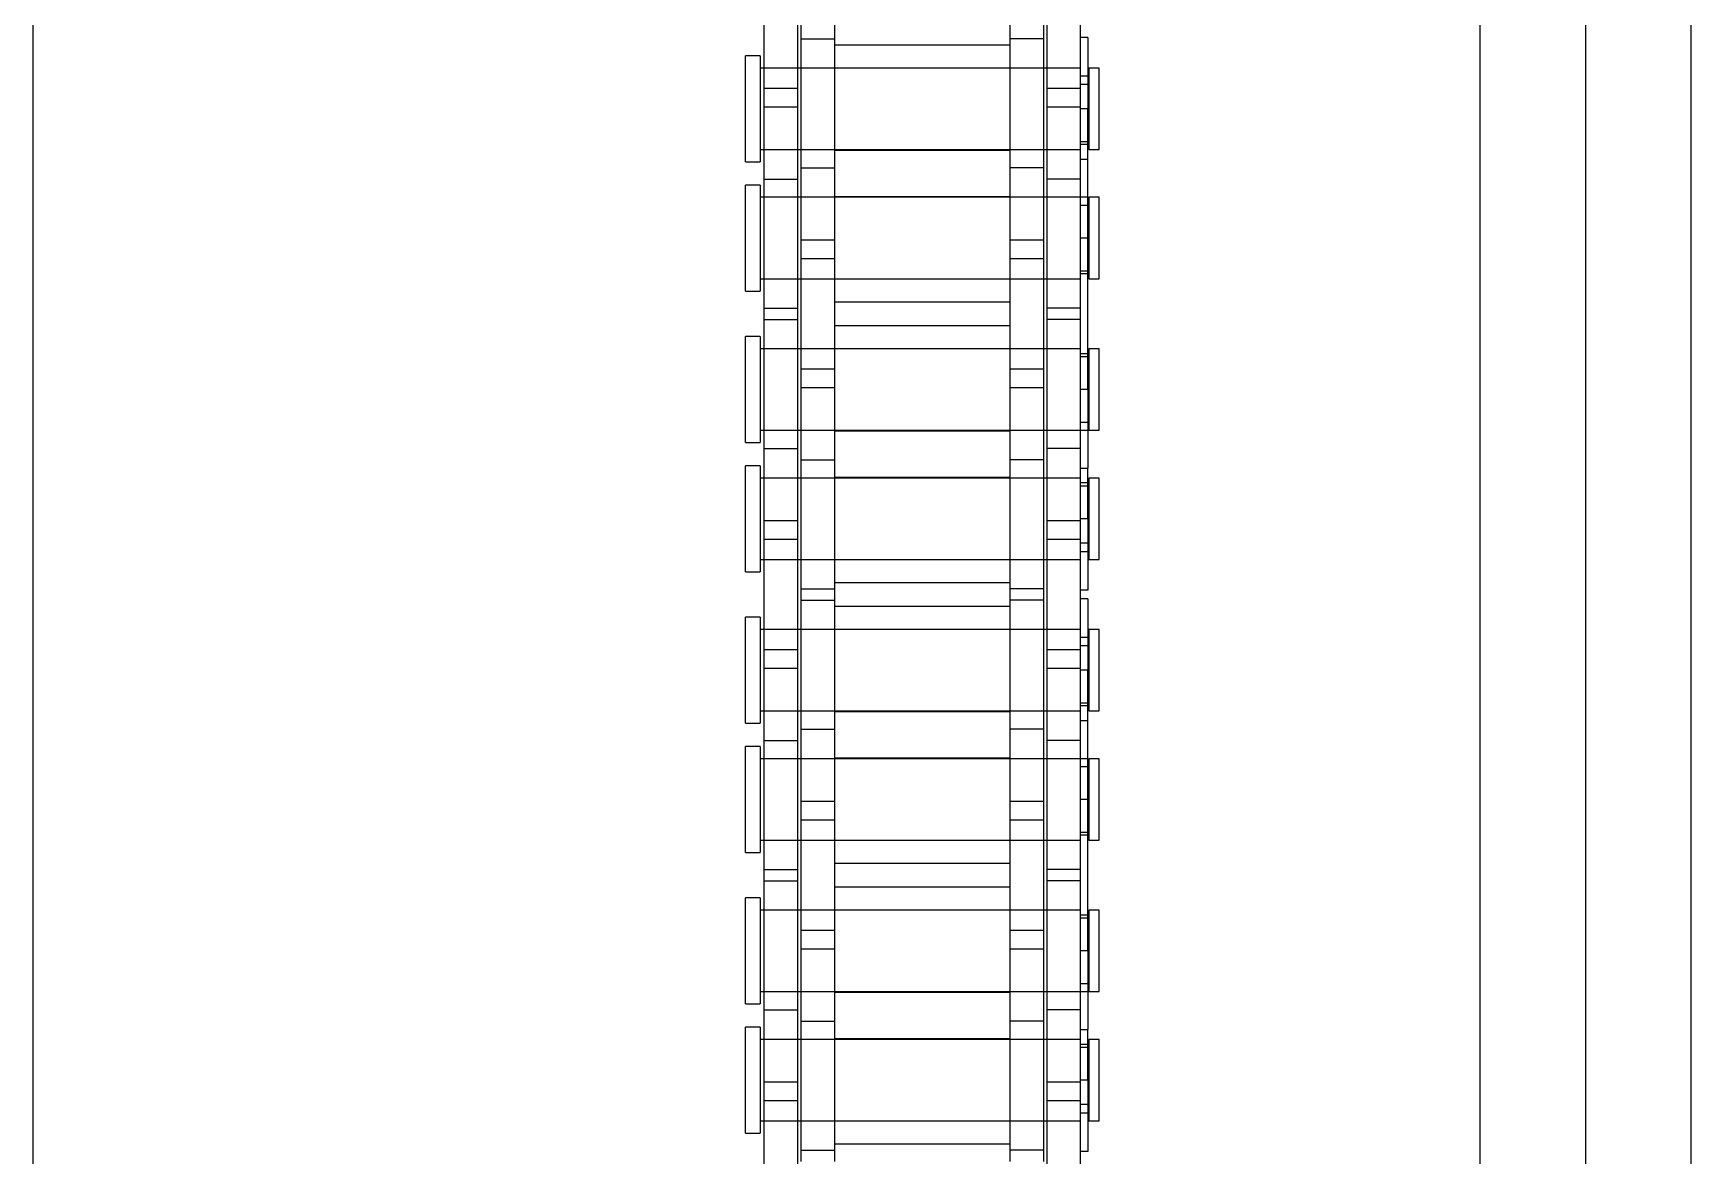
# Model space of a CAD drawing. Header units: metres. Extents: x 0 to 63075, y 0 to 44550.
# Drawn here: x 14109.2 to 14184.2, y 27806.3 to 27857.1 of the extents above; entities that cross this region are included whole.
import ezdxf

# ---------------------------------------------------------------- set-up
doc = ezdxf.new("R2010")
doc.units = ezdxf.units.M
doc.header["$LTSCALE"] = 75
doc.linetypes.add('HIDDEN2', pattern=[4.7625, 3.175, -1.5875])
for name, color, linetype in [('SDM', 7, 'Continuous'), ('SL4', 4, 'Continuous'), ('ST1', 7, 'HIDDEN2')]:
    doc.layers.add(name, color=color, linetype=linetype)

# ---------------------------------------------------------------- blocks, each defined once
blk = doc.blocks.new('A$Cb6dca9d5')
at = {"layer": 'SL4'}
for p, q in [((262.765, 1009.762), (262.765, 2334.737)), ((328.24, 1009.762), (328.24, 2334.737)), ((337.765, 2334.737), (337.765, 1009.762))]:
    blk.add_line(p, q, dxfattribs=at)
at = {"layer": 'ST1'}
for p, q in [((328.24, 1009.762), (328.24, 2334.737)), ((333.003, 2334.737), (333.003, 1009.762)), ((297.515, 1117.052), (297.515, 1123.402)), ((299.035, 1117.052), (299.035, 1123.402)), ((306.965, 1117.052), (306.965, 1123.402)), ((308.485, 1117.052), (308.485, 1123.402)), ((295.843, 1110.702), (295.843, 1119.797)), ((297.363, 1110.702), (297.363, 1119.797)), ((308.637, 1110.702), (308.637, 1119.797)), ((310.157, 1110.702), (310.157, 1119.797)), ((297.515, 1117.052), (299.035, 1117.052)), ((297.515, 1107.957), (297.515, 1117.052)), ((299.035, 1107.957), (299.035, 1117.052)), ((299.035, 1116.769), (306.965, 1116.769)), ((308.485, 1117.052), (306.965, 1117.052)), ((306.965, 1107.957), (306.965, 1117.052)), ((308.485, 1107.957), (308.485, 1117.052)), ((310.489, 1117.108), (310.157, 1117.108)), ((310.489, 1117.108), (310.489, 1113.877)), ((295, 1111.478), (295, 1116.275)), ((295.659, 1116.275), (295, 1116.275)), ((295.659, 1116.275), (295.659, 1111.478)), ((310.157, 1115.722), (295.659, 1115.722)), ((297.363, 1115.722), (295.843, 1115.722)), ((299.035, 1115.722), (297.515, 1115.722)), ((306.965, 1115.722), (299.035, 1115.722)), ((308.485, 1115.722), (306.965, 1115.722)), ((310.157, 1115.722), (308.637, 1115.722)), ((310.526, 1115.353), (310.157, 1115.353)), ((310.526, 1115.722), (310.526, 1112.032)), ((311, 1115.722), (310.526, 1115.722)), ((311, 1112.032), (311, 1115.722)), ((295.843, 1114.809), (297.363, 1114.809)), ((308.637, 1114.809), (310.157, 1114.809)), ((310.489, 1114.984), (310.157, 1114.984)), ((297.363, 1113.949), (295.843, 1113.949)), ((310.157, 1113.949), (308.637, 1113.949)), ((310.489, 1113.877), (310.157, 1113.877)), ((310.489, 1101.177), (310.489, 1113.877)), ((310.157, 1112.401), (310.526, 1112.401)), ((310.489, 1112.258), (310.157, 1112.258)), ((295.659, 1112.032), (310.157, 1112.032)), ((295.843, 1112.032), (297.363, 1112.032)), ((297.515, 1112.032), (299.035, 1112.032)), ((299.035, 1112.032), (306.965, 1112.032)), ((306.965, 1111.989), (299.035, 1111.989)), ((306.965, 1112.032), (308.485, 1112.032)), ((308.637, 1112.032), (310.157, 1112.032)), ((310.489, 1111.581), (310.157, 1111.581)), ((310.526, 1112.032), (311, 1112.032)), ((295, 1111.478), (295.659, 1111.478)), ((297.515, 1111.204), (299.035, 1111.204)), ((308.485, 1111.204), (306.965, 1111.204)), ((295, 1105.63), (295, 1110.427)), ((295.659, 1110.427), (295, 1110.427)), ((295.659, 1110.427), (295.659, 1105.63)), ((295.843, 1110.702), (297.363, 1110.702)), ((295.843, 1104.352), (295.843, 1110.702)), ((297.363, 1104.352), (297.363, 1110.702)), ((310.157, 1110.702), (308.637, 1110.702)), ((308.637, 1104.352), (308.637, 1110.702)), ((310.157, 1104.352), (310.157, 1110.702)), ((310.157, 1109.874), (295.659, 1109.874)), ((297.363, 1109.874), (295.843, 1109.874)), ((299.035, 1109.874), (297.515, 1109.874)), ((299.035, 1109.917), (306.965, 1109.917)), ((306.965, 1109.874), (299.035, 1109.874)), ((308.485, 1109.874), (306.965, 1109.874)), ((310.489, 1109.874), (308.637, 1109.874)), ((310.526, 1109.505), (310.157, 1109.505)), ((310.526, 1109.874), (310.526, 1106.184)), ((311, 1109.874), (310.526, 1109.874)), ((311, 1106.184), (311, 1109.874)), ((297.515, 1107.097), (297.515, 1107.957)), ((297.515, 1107.957), (299.035, 1107.957)), ((299.035, 1107.097), (299.035, 1107.957)), ((306.965, 1107.097), (306.965, 1107.957)), ((306.965, 1107.957), (308.485, 1107.957)), ((308.485, 1107.097), (308.485, 1107.957)), ((310.489, 1108.029), (310.157, 1108.029)), ((297.515, 1098.002), (297.515, 1107.097)), ((299.035, 1107.097), (297.515, 1107.097)), ((299.035, 1098.002), (299.035, 1107.097)), ((306.965, 1098.002), (306.965, 1107.097)), ((308.485, 1107.097), (306.965, 1107.097)), ((308.485, 1098.002), (308.485, 1107.097)), ((310.157, 1106.553), (310.526, 1106.553)), ((310.489, 1106.41), (310.157, 1106.41)), ((295, 1105.63), (295.659, 1105.63)), ((295.659, 1106.184), (310.157, 1106.184)), ((295.843, 1106.184), (297.363, 1106.184)), ((297.515, 1106.184), (299.035, 1106.184)), ((299.035, 1106.184), (306.965, 1106.184)), ((306.965, 1106.184), (308.485, 1106.184)), ((308.637, 1106.184), (310.157, 1106.184)), ((310.526, 1106.184), (311, 1106.184)), ((295.843, 1104.854), (297.363, 1104.854)), ((306.965, 1105.137), (299.035, 1105.137)), ((310.157, 1104.854), (308.637, 1104.854)), ((295.843, 1104.352), (297.363, 1104.352)), ((295.843, 1095.257), (295.843, 1104.352)), ((297.363, 1095.257), (297.363, 1104.352)), ((299.035, 1104.069), (306.965, 1104.069)), ((310.157, 1104.352), (308.637, 1104.352)), ((308.637, 1095.257), (308.637, 1104.352)), ((310.157, 1095.257), (310.157, 1104.352)), ((295, 1098.778), (295, 1103.575)), ((295.659, 1103.575), (295, 1103.575)), ((295.659, 1103.575), (295.659, 1098.778)), ((310.157, 1103.022), (295.659, 1103.022)), ((297.363, 1103.022), (295.843, 1103.022)), ((299.035, 1103.022), (297.515, 1103.022)), ((306.965, 1103.022), (299.035, 1103.022)), ((308.485, 1103.022), (306.965, 1103.022)), ((310.157, 1103.022), (308.637, 1103.022)), ((310.489, 1102.796), (310.157, 1102.796)), ((310.526, 1102.653), (310.157, 1102.653)), ((310.526, 1103.022), (310.526, 1099.332)), ((311, 1103.022), (310.526, 1103.022)), ((311, 1099.332), (311, 1103.022)), ((297.515, 1102.109), (299.035, 1102.109)), ((306.965, 1102.109), (308.485, 1102.109)), ((299.035, 1101.249), (297.515, 1101.249)), ((308.485, 1101.249), (306.965, 1101.249)), ((310.489, 1101.177), (310.157, 1101.177)), ((310.489, 1101.177), (310.489, 1097.625)), ((310.157, 1099.701), (310.526, 1099.701)), ((295, 1098.778), (295.659, 1098.778)), ((295.659, 1099.332), (310.157, 1099.332)), ((295.843, 1099.332), (297.363, 1099.332)), ((297.515, 1099.332), (299.035, 1099.332)), ((299.035, 1099.332), (306.965, 1099.332)), ((306.965, 1099.289), (299.035, 1099.289)), ((306.965, 1099.332), (308.485, 1099.332)), ((308.637, 1099.332), (310.489, 1099.332)), ((310.526, 1099.332), (311, 1099.332)), ((295.843, 1098.504), (297.363, 1098.504)), ((297.515, 1098.002), (299.035, 1098.002)), ((297.515, 1091.652), (297.515, 1098.002)), ((299.035, 1091.652), (299.035, 1098.002)), ((308.485, 1098.002), (306.965, 1098.002)), ((306.965, 1091.652), (306.965, 1098.002)), ((308.485, 1091.652), (308.485, 1098.002)), ((310.157, 1098.504), (308.637, 1098.504)), ((295, 1092.93), (295, 1097.727)), ((295.659, 1097.727), (295, 1097.727)), ((295.659, 1097.727), (295.659, 1092.93)), ((310.157, 1097.625), (310.489, 1097.625)), ((310.489, 1095.329), (310.489, 1097.625)), ((310.157, 1097.174), (295.659, 1097.174)), ((297.363, 1097.174), (295.843, 1097.174)), ((299.035, 1097.174), (297.515, 1097.174)), ((299.035, 1097.217), (306.965, 1097.217)), ((306.965, 1097.174), (299.035, 1097.174)), ((308.485, 1097.174), (306.965, 1097.174)), ((310.157, 1097.174), (308.637, 1097.174)), ((310.489, 1096.948), (310.157, 1096.948)), ((310.526, 1096.805), (310.157, 1096.805)), ((310.526, 1097.174), (310.526, 1093.484)), ((311, 1097.174), (310.526, 1097.174)), ((311, 1093.484), (311, 1097.174)), ((295.843, 1094.397), (295.843, 1095.257)), ((295.843, 1095.257), (297.363, 1095.257)), ((297.363, 1094.397), (297.363, 1095.257)), ((308.637, 1094.397), (308.637, 1095.257)), ((308.637, 1095.257), (310.157, 1095.257)), ((310.489, 1095.329), (310.157, 1095.329)), ((310.157, 1094.397), (310.157, 1095.257)), ((310.489, 1095.329), (310.489, 1092.098)), ((295.843, 1085.302), (295.843, 1094.397)), ((297.363, 1094.397), (295.843, 1094.397)), ((297.363, 1085.302), (297.363, 1094.397)), ((308.637, 1085.302), (308.637, 1094.397)), ((310.157, 1094.397), (308.637, 1094.397)), ((310.157, 1085.302), (310.157, 1094.397)), ((310.489, 1094.222), (310.157, 1094.222)), ((310.157, 1093.853), (310.526, 1093.853)), ((295, 1092.93), (295.659, 1092.93)), ((295.659, 1093.484), (310.157, 1093.484)), ((295.843, 1093.484), (297.363, 1093.484)), ((297.515, 1093.484), (299.035, 1093.484)), ((299.035, 1093.484), (306.965, 1093.484)), ((306.965, 1093.484), (308.485, 1093.484)), ((308.637, 1093.484), (310.157, 1093.484)), ((310.526, 1093.484), (311, 1093.484)), ((297.515, 1092.154), (299.035, 1092.154)), ((306.965, 1092.437), (299.035, 1092.437)), ((308.485, 1092.154), (306.965, 1092.154)), ((310.489, 1092.098), (310.157, 1092.098)), ((297.515, 1091.652), (299.035, 1091.652)), ((297.515, 1082.557), (297.515, 1091.652)), ((299.035, 1082.557), (299.035, 1091.652)), ((299.035, 1091.369), (306.965, 1091.369)), ((308.485, 1091.652), (306.965, 1091.652)), ((306.965, 1082.557), (306.965, 1091.652)), ((308.485, 1082.557), (308.485, 1091.652)), ((310.489, 1091.708), (310.157, 1091.708)), ((310.489, 1091.708), (310.489, 1088.477)), ((295, 1086.078), (295, 1090.875)), ((295.659, 1090.875), (295, 1090.875)), ((295.659, 1090.875), (295.659, 1086.078)), ((310.157, 1090.322), (295.659, 1090.322)), ((297.363, 1090.322), (295.843, 1090.322)), ((299.035, 1090.322), (297.515, 1090.322)), ((306.965, 1090.322), (299.035, 1090.322)), ((308.485, 1090.322), (306.965, 1090.322)), ((310.157, 1090.322), (308.637, 1090.322)), ((310.526, 1089.953), (310.157, 1089.953)), ((310.526, 1090.322), (310.526, 1086.632)), ((311, 1090.322), (310.526, 1090.322)), ((311, 1086.632), (311, 1090.322)), ((295.843, 1089.409), (297.363, 1089.409)), ((308.637, 1089.409), (310.157, 1089.409)), ((310.489, 1089.584), (310.157, 1089.584)), ((297.363, 1088.549), (295.843, 1088.549)), ((310.157, 1088.549), (308.637, 1088.549)), ((310.489, 1088.477), (310.157, 1088.477)), ((310.489, 1075.777), (310.489, 1088.477)), ((310.157, 1087.001), (310.526, 1087.001)), ((310.489, 1086.858), (310.157, 1086.858)), ((295, 1086.078), (295.659, 1086.078)), ((295.659, 1086.632), (310.157, 1086.632)), ((295.843, 1086.632), (297.363, 1086.632)), ((297.515, 1086.632), (299.035, 1086.632)), ((299.035, 1086.632), (306.965, 1086.632)), ((306.965, 1086.589), (299.035, 1086.589)), ((306.965, 1086.632), (308.485, 1086.632)), ((308.637, 1086.632), (310.157, 1086.632)), ((310.489, 1086.181), (310.157, 1086.181)), ((310.526, 1086.632), (311, 1086.632)), ((295.843, 1085.302), (297.363, 1085.302)), ((295.843, 1078.952), (295.843, 1085.302)), ((297.363, 1078.952), (297.363, 1085.302)), ((297.515, 1085.804), (299.035, 1085.804)), ((308.485, 1085.804), (306.965, 1085.804)), ((310.157, 1085.302), (308.637, 1085.302)), ((308.637, 1078.952), (308.637, 1085.302)), ((310.157, 1078.952), (310.157, 1085.302)), ((295, 1080.23), (295, 1085.027)), ((295.659, 1085.027), (295, 1085.027)), ((295.659, 1085.027), (295.659, 1080.23)), ((299.035, 1084.517), (306.965, 1084.517)), ((310.157, 1084.474), (295.659, 1084.474)), ((297.363, 1084.474), (295.843, 1084.474)), ((299.035, 1084.474), (297.515, 1084.474)), ((306.965, 1084.474), (299.035, 1084.474)), ((308.485, 1084.474), (306.965, 1084.474)), ((310.489, 1084.474), (308.637, 1084.474)), ((310.526, 1084.105), (310.157, 1084.105)), ((310.526, 1084.474), (310.526, 1080.784)), ((311, 1084.474), (310.526, 1084.474)), ((311, 1080.784), (311, 1084.474)), ((297.515, 1081.697), (297.515, 1082.557)), ((297.515, 1082.557), (299.035, 1082.557)), ((299.035, 1081.697), (299.035, 1082.557)), ((306.965, 1081.697), (306.965, 1082.557)), ((306.965, 1082.557), (308.485, 1082.557)), ((308.485, 1081.697), (308.485, 1082.557)), ((310.489, 1082.629), (310.157, 1082.629)), ((297.515, 1072.602), (297.515, 1081.697)), ((299.035, 1081.697), (297.515, 1081.697)), ((299.035, 1072.602), (299.035, 1081.697)), ((306.965, 1072.602), (306.965, 1081.697)), ((308.485, 1081.697), (306.965, 1081.697)), ((308.485, 1072.602), (308.485, 1081.697)), ((295.659, 1080.784), (310.157, 1080.784)), ((295.843, 1080.784), (297.363, 1080.784)), ((297.515, 1080.784), (299.035, 1080.784)), ((299.035, 1080.784), (306.965, 1080.784)), ((306.965, 1080.784), (308.485, 1080.784)), ((308.637, 1080.784), (310.157, 1080.784)), ((310.157, 1081.153), (310.526, 1081.153)), ((310.489, 1081.01), (310.157, 1081.01)), ((310.526, 1080.784), (311, 1080.784)), ((295, 1080.23), (295.659, 1080.23)), ((295.843, 1079.454), (297.363, 1079.454)), ((306.965, 1079.737), (299.035, 1079.737)), ((310.157, 1079.454), (308.637, 1079.454)), ((295.843, 1078.952), (297.363, 1078.952)), ((295.843, 1069.857), (295.843, 1078.952)), ((297.363, 1069.857), (297.363, 1078.952)), ((299.035, 1078.669), (306.965, 1078.669)), ((310.157, 1078.952), (308.637, 1078.952)), ((308.637, 1069.857), (308.637, 1078.952)), ((310.157, 1069.857), (310.157, 1078.952)), ((295, 1073.378), (295, 1078.175)), ((295.659, 1078.175), (295, 1078.175)), ((295.659, 1078.175), (295.659, 1073.378)), ((310.157, 1077.622), (295.659, 1077.622)), ((297.363, 1077.622), (295.843, 1077.622)), ((299.035, 1077.622), (297.515, 1077.622)), ((306.965, 1077.622), (299.035, 1077.622)), ((308.485, 1077.622), (306.965, 1077.622)), ((310.157, 1077.622), (308.637, 1077.622)), ((310.489, 1077.396), (310.157, 1077.396)), ((310.526, 1077.253), (310.157, 1077.253)), ((310.526, 1077.622), (310.526, 1073.932)), ((311, 1077.622), (310.526, 1077.622)), ((311, 1073.932), (311, 1077.622)), ((297.515, 1076.709), (299.035, 1076.709)), ((306.965, 1076.709), (308.485, 1076.709)), ((299.035, 1075.849), (297.515, 1075.849)), ((308.485, 1075.849), (306.965, 1075.849)), ((310.489, 1075.777), (310.157, 1075.777)), ((310.489, 1075.777), (310.489, 1072.225)), ((310.157, 1074.301), (310.526, 1074.301)), ((295, 1073.378), (295.659, 1073.378)), ((295.659, 1073.932), (310.157, 1073.932)), ((295.843, 1073.932), (297.363, 1073.932)), ((297.515, 1073.932), (299.035, 1073.932)), ((299.035, 1073.932), (306.965, 1073.932)), ((306.965, 1073.889), (299.035, 1073.889)), ((306.965, 1073.932), (308.485, 1073.932)), ((308.637, 1073.932), (310.489, 1073.932)), ((310.526, 1073.932), (311, 1073.932)), ((295.843, 1073.104), (297.363, 1073.104)), ((297.515, 1072.602), (299.035, 1072.602)), ((297.515, 1066.252), (297.515, 1072.602)), ((299.035, 1066.252), (299.035, 1072.602)), ((308.485, 1072.602), (306.965, 1072.602)), ((306.965, 1066.252), (306.965, 1072.602)), ((308.485, 1066.252), (308.485, 1072.602)), ((310.157, 1073.104), (308.637, 1073.104)), ((295, 1067.53), (295, 1072.327)), ((295.659, 1072.327), (295, 1072.327)), ((295.659, 1072.327), (295.659, 1067.53)), ((310.157, 1071.774), (295.659, 1071.774)), ((297.363, 1071.774), (295.843, 1071.774)), ((299.035, 1071.774), (297.515, 1071.774)), ((299.035, 1071.817), (306.965, 1071.817)), ((306.965, 1071.774), (299.035, 1071.774)), ((308.485, 1071.774), (306.965, 1071.774)), ((310.157, 1071.774), (308.637, 1071.774)), ((310.157, 1072.225), (310.489, 1072.225)), ((310.489, 1069.929), (310.489, 1072.225)), ((310.526, 1071.774), (310.526, 1068.084)), ((311, 1071.774), (310.526, 1071.774)), ((311, 1068.084), (311, 1071.774)), ((310.489, 1071.548), (310.157, 1071.548)), ((310.526, 1071.405), (310.157, 1071.405)), ((295.843, 1068.997), (295.843, 1069.857)), ((295.843, 1069.857), (297.363, 1069.857)), ((297.363, 1068.997), (297.363, 1069.857)), ((308.637, 1068.997), (308.637, 1069.857)), ((308.637, 1069.857), (310.157, 1069.857)), ((310.489, 1069.929), (310.157, 1069.929)), ((310.157, 1068.997), (310.157, 1069.857)), ((310.489, 1069.929), (310.489, 1066.698)), ((295.843, 1059.902), (295.843, 1068.997)), ((297.363, 1068.997), (295.843, 1068.997)), ((297.363, 1059.902), (297.363, 1068.997)), ((308.637, 1059.902), (308.637, 1068.997)), ((310.157, 1068.997), (308.637, 1068.997)), ((310.157, 1059.902), (310.157, 1068.997)), ((310.489, 1068.822), (310.157, 1068.822)), ((295.659, 1068.084), (310.157, 1068.084)), ((295.843, 1068.084), (297.363, 1068.084)), ((297.515, 1068.084), (299.035, 1068.084)), ((299.035, 1068.084), (306.965, 1068.084)), ((306.965, 1068.084), (308.485, 1068.084)), ((308.637, 1068.084), (310.157, 1068.084)), ((310.157, 1068.453), (310.526, 1068.453)), ((310.526, 1068.084), (311, 1068.084)), ((295, 1067.53), (295.659, 1067.53)), ((297.515, 1066.754), (299.035, 1066.754)), ((306.965, 1067.037), (299.035, 1067.037)), ((308.485, 1066.754), (306.965, 1066.754)), ((310.489, 1066.698), (310.157, 1066.698))]:
    blk.add_line(p, q, dxfattribs=at)

msp = doc.modelspace()

# ---------------------------------------------------------------- block references
at = {"layer": 'SDM'}
msp.add_blockref('A$Cb6dca9d5', (13846.469, 26739.769), dxfattribs=at)

doc.saveas('drawing.dxf')
